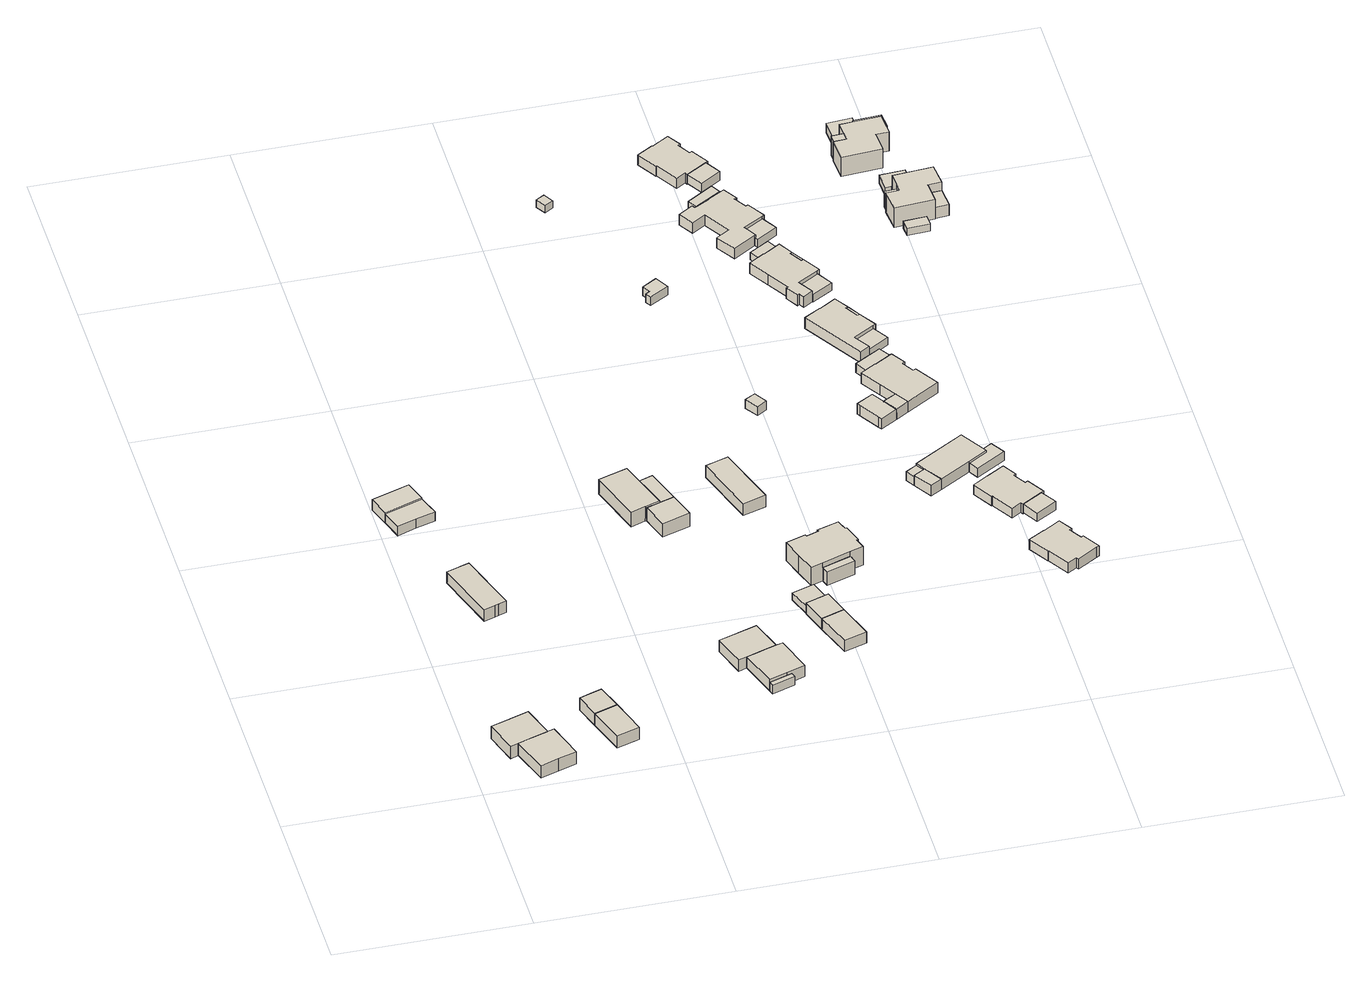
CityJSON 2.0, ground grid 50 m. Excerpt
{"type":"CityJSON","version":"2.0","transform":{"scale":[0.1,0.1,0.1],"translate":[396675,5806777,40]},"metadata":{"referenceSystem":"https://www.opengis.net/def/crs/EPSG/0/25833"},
"CityObjects":{
"building1":{"type":"Building","attributes":{"Gemeindeschluessel":"11000008","function":"31001_1010"},"address":[{"country":"Germany","locality":"Berlin","thoroughfareNumber":"5","thoroughfareName":"Pfauenkehre"}],"children":["building1-1","building1-2"]},
"building1-1":{"type":"BuildingPart","attributes":{"BezugspunktDach":"2200","measuredHeight":4.41,"storeysAboveGround":1},"parents":["building1"],"geometry":[{"type":"MultiSurface","lod":"1","boundaries":[[[0,1,2,3,4,5,6,7]],[[8,9,10,11,12,13,14,15]],[[15,7,16,17,8]],[[10,9,5,4]],[[11,10,4,3]],[[12,11,3,2]],[[13,12,2,1]],[[14,13,1,0]],[[15,14,0,7]],[[8,17,16,6]],[[9,18,8,6,5]]]}]},
"building1-2":{"type":"BuildingPart","attributes":{"BezugspunktDach":"2200","measuredHeight":4.39,"storeysAboveGround":1},"parents":["building1"],"geometry":[{"type":"MultiSurface","lod":"1","boundaries":[[[19,7,16,5,4,20,21,22]],[[23,24,10,9,17,15,25,26]],[[23,26,22,21]],[[24,23,21,20]],[[10,24,20,4]],[[9,10,4,5]],[[6,5,16]],[[17,9,8]],[[16,17,16,7]],[[25,15,7,19]],[[26,25,19,22]],[[17,8,6,16]],[[8,9,5,6]],[[27,15,17,16,7]]]}]},
"building2":{"type":"Building","attributes":{"Gemeindeschluessel":"11000008","BezugspunktDach":"2200","function":"31001_2463","measuredHeight":3.8,"storeysAboveGround":1},"address":[{"country":"Germany","locality":"Berlin","thoroughfareNumber":"6 (1)","thoroughfareName":"Pfauenkehre"}],"geometry":[{"type":"Solid","lod":"1","boundaries":[[[[28,29,30,31,32,33,34,35]],[[36,37,38,39,40,41,42,43]],[[36,43,35,34]],[[37,36,34,33]],[[38,37,33,32]],[[39,38,32,31]],[[40,39,31,30]],[[41,40,30,29]],[[42,41,29,28]],[[43,42,28,35]]]]}]},
"building3":{"type":"Building","attributes":{"Gemeindeschluessel":"11000008","BezugspunktDach":"2200","function":"31001_1010","measuredHeight":4.28,"storeysAboveGround":2},"address":[{"country":"Germany","locality":"Berlin","thoroughfareNumber":"6L","thoroughfareName":"Pfauenkehre"}],"geometry":[{"type":"Solid","lod":"1","boundaries":[[[[44,45,46,47]],[[48,49,50,51]],[[48,51,47,46]],[[49,48,46,45]],[[50,49,45,44]],[[51,50,44,47]]]]}]},
"building4":{"type":"Building","attributes":{"Gemeindeschluessel":"11000008","BezugspunktDach":"2200","function":"31001_1010","measuredHeight":4.83,"storeysAboveGround":2},"address":[{"country":"Germany","locality":"Berlin","thoroughfareNumber":"6M","thoroughfareName":"Pfauenkehre"}],"geometry":[{"type":"Solid","lod":"1","boundaries":[[[[52,53,54,55,56,57]],[[58,59,60,61,62,63]],[[58,63,57,56]],[[59,58,56,55]],[[60,59,55,54]],[[61,60,54,53]],[[62,61,53,52]],[[63,62,52,57]]]]}]},
"building5":{"type":"Building","attributes":{"Gemeindeschluessel":"11000008","BezugspunktDach":"2200","function":"31001_2020","measuredHeight":3.96,"storeysAboveGround":1},"address":[{"country":"Germany","locality":"Berlin","thoroughfareNumber":"5 (1)","thoroughfareName":"Pfauenkehre"}],"geometry":[{"type":"Solid","lod":"1","boundaries":[[[[64,65,66,67,68]],[[69,70,71,72,73]],[[69,73,68,67]],[[70,69,67,66]],[[71,70,66,65]],[[72,71,65,64]],[[73,72,64,68]]]]}]},
"building6":{"type":"Building","attributes":{"Gemeindeschluessel":"11000008","BezugspunktDach":"2200","function":"31001_2463","measuredHeight":3.95,"storeysAboveGround":1},"address":[{"country":"Germany","locality":"Berlin","thoroughfareNumber":"5 (2)","thoroughfareName":"Pfauenkehre"}],"geometry":[{"type":"Solid","lod":"1","boundaries":[[[[74,75,65,76,64]],[[77,71,78,79,72]],[[77,72,64,76]],[[71,77,76,65]],[[78,71,65,75]],[[79,78,75,74]],[[72,79,74,64]]]]}]},
"building7":{"type":"Building","attributes":{"Gemeindeschluessel":"11000008","BezugspunktDach":"2200","function":"51009_1610","measuredHeight":2.65,"storeysAboveGround":0},"address":[{"country":"Germany","locality":"Berlin"}],"geometry":[{"type":"Solid","lod":"1","boundaries":[[[[80,81,82,83]],[[84,85,86,87]],[[84,87,83,82]],[[85,84,82,81]],[[86,85,81,80]],[[87,86,80,83]]]]}]},
"building8":{"type":"Building","attributes":{"Gemeindeschluessel":"11000008","function":"31001_1010"},"address":[{"country":"Germany","locality":"Berlin","thoroughfareNumber":"1A (2)","thoroughfareName":"Pfauenkehre"}],"children":["building8-1","building8-2"]},
"building8-1":{"type":"BuildingPart","attributes":{"BezugspunktDach":"2200","measuredHeight":4.2,"storeysAboveGround":1},"parents":["building8"],"geometry":[{"type":"MultiSurface","lod":"1","boundaries":[[[88,89,90,91,92,93,94]],[[95,96,97,98,99,87,100]],[[101,102,101,94,100,94,93]],[[95,100,103]],[[93,95,93,92]],[[97,96,92,91]],[[98,97,91,90]],[[99,98,90,89]],[[87,99,89,88]],[[100,87,88,94]],[[95,103,101,93]],[[103,100,94,101,102]],[[96,95,93,92]]]}]},
"building8-2":{"type":"BuildingPart","attributes":{"BezugspunktDach":"2200","measuredHeight":4.16,"storeysAboveGround":1},"parents":["building8"],"geometry":[{"type":"MultiSurface","lod":"1","boundaries":[[[104,94,101,92,105,106,107]],[[108,109,96,103,100,110,111]],[[108,111,107,106]],[[109,108,106,105]],[[96,109,105,92]],[[110,100,94,104]],[[111,110,104,107]],[[103,95,93,101]],[[96,92,93,95]],[[100,103,101,94]]]}]},
"building9":{"type":"Building","attributes":{"Gemeindeschluessel":"11000008","function":"31001_1010"},"address":[{"country":"Germany","locality":"Berlin","thoroughfareNumber":"4","thoroughfareName":"Pfauenkehre"}],"children":["building9-1","building9-2","building9-3"]},
"building9-1":{"type":"BuildingPart","attributes":{"BezugspunktDach":"2200","measuredHeight":4.97,"storeysAboveGround":1},"parents":["building9"],"geometry":[{"type":"MultiSurface","lod":"1","boundaries":[[[112,113,114,115,116]],[[117,118,119,120,121]],[[117,121,116,115]],[[122,123,124,117,115,114]],[[119,125,126,127,114,113]],[[120,119,113,112]],[[121,120,112,116]],[[118,124,123,122]],[[128,118,127,126,125]]]}]},
"building9-2":{"type":"BuildingPart","attributes":{"BezugspunktDach":"2200","measuredHeight":4.61,"storeysAboveGround":1},"parents":["building9"],"geometry":[{"type":"Solid","lod":"1","boundaries":[[[[122,129,130,123]],[[131,132,118,124]],[[131,124,123,130]],[[132,131,130,129]],[[132,129,122,118]],[[124,118,122,123]]]]}]},
"building9-3":{"type":"BuildingPart","attributes":{"BezugspunktDach":"2200","measuredHeight":4.55,"storeysAboveGround":1},"parents":["building9"],"geometry":[{"type":"MultiSurface","lod":"1","boundaries":[[[133,134,135,126]],[[132,136,137,125]],[[132,129,122,138,127,135]],[[136,132,135,134]],[[137,136,134,133]],[[125,137,133,126]],[[125,126,127,118]],[[138,122,129,132,118]]]}]},
"building10":{"type":"Building","attributes":{"Gemeindeschluessel":"11000008","BezugspunktDach":"2200","function":"31001_2463","measuredHeight":2.24,"storeysAboveGround":1},"address":[{"country":"Germany","locality":"Berlin","thoroughfareNumber":"1A (1)","thoroughfareName":"Pfauenkehre"}],"geometry":[{"type":"Solid","lod":"1","boundaries":[[[[139,140,141,142]],[[143,144,145,146]],[[143,146,142,141]],[[144,143,141,140]],[[145,144,140,139]],[[146,145,139,142]]]]}]},
"building11":{"type":"Building","attributes":{"Gemeindeschluessel":"11000008","BezugspunktDach":"2200","function":"31001_2463","measuredHeight":3.74,"storeysAboveGround":1},"address":[{"country":"Germany","locality":"Berlin","thoroughfareNumber":"1A (3)","thoroughfareName":"Pfauenkehre"}],"geometry":[{"type":"Solid","lod":"1","boundaries":[[[[147,148,149,150,151,152]],[[153,154,155,156,157,158]],[[153,158,152,151]],[[154,153,151,150]],[[155,154,150,149]],[[156,155,149,148]],[[157,156,148,147]],[[158,157,147,152]]]]}]},
"building12":{"type":"Building","attributes":{"Gemeindeschluessel":"11000008","BezugspunktDach":"2200","function":"31001_2463","measuredHeight":3.74,"storeysAboveGround":1},"address":[{"country":"Germany","locality":"Berlin","thoroughfareNumber":"1A (4)","thoroughfareName":"Pfauenkehre"}],"geometry":[{"type":"Solid","lod":"1","boundaries":[[[[159,160,149,147]],[[155,161,162,157]],[[155,157,147,149]],[[161,155,149,160]],[[162,161,160,159]],[[157,162,159,147]]]]}]},
"building13":{"type":"Building","attributes":{"Gemeindeschluessel":"11000008","BezugspunktDach":"2200","function":"31001_2463","measuredHeight":3.88,"storeysAboveGround":1},"address":[{"country":"Germany","locality":"Berlin","thoroughfareNumber":"4 (1)","thoroughfareName":"Pfauenkehre"}],"geometry":[{"type":"Solid","lod":"1","boundaries":[[[[163,164,165,166,167]],[[168,169,170,171,172]],[[168,172,167,166]],[[169,168,166,165]],[[170,169,165,164]],[[171,170,164,163]],[[172,171,163,167]]]]}]},
"building14":{"type":"Building","attributes":{"Gemeindeschluessel":"11000008","function":"31001_1010"},"address":[{"country":"Germany","locality":"Berlin","thoroughfareNumber":"1A","thoroughfareName":"Pfauenkehre"}],"children":["building14-1","building14-2"]},
"building14-1":{"type":"BuildingPart","attributes":{"BezugspunktDach":"2200","measuredHeight":7.2,"storeysAboveGround":1},"parents":["building14"],"geometry":[{"type":"MultiSurface","lod":"1","boundaries":[[[173,174,175,176,177,178,179,180,181,182,183,184,185,186,187,188]],[[189,190,191,192,193,194,195,196,197,198,199,200,201,202,203,204]],[[189,204,188,187]],[[190,189,187,186]],[[191,190,186,185]],[[192,191,185,184]],[[193,192,184,183]],[[194,193,183,182]],[[195,194,182,181]],[[196,195,181,180]],[[197,196,180,179]],[[198,197,179,178]],[[199,198,178,177]],[[200,199,177,176]],[[205,206,176,175]],[[202,201,175,174]],[[203,202,174,173]],[[204,203,173,188]],[[207,201,200,206,205]]]}]},
"building14-2":{"type":"BuildingPart","attributes":{"BezugspunktDach":"2200","measuredHeight":4.26,"storeysAboveGround":1},"parents":["building14"],"geometry":[{"type":"Solid","lod":"1","boundaries":[[[[208,209,206,205]],[[200,210,211,201]],[[210,200,206,209]],[[211,210,209,208]],[[201,211,208,205]],[[200,201,205,206]]]]}]},
"building15":{"type":"Building","attributes":{"Gemeindeschluessel":"11000008","BezugspunktDach":"2200","function":"31001_2723","measuredHeight":2.27,"storeysAboveGround":1},"address":[{"country":"Germany","locality":"Berlin","thoroughfareNumber":"96 (3)","thoroughfareName":"Rhodeländerweg"}],"geometry":[{"type":"Solid","lod":"1","boundaries":[[[[212,213,214,215]],[[216,217,218,219]],[[216,219,215,214]],[[217,216,214,213]],[[218,217,213,212]],[[219,218,212,215]]]]}]},
"building16":{"type":"Building","attributes":{"Gemeindeschluessel":"11000008","BezugspunktDach":"2200","function":"31001_2723","measuredHeight":2.7,"storeysAboveGround":1},"address":[{"country":"Germany","locality":"Berlin","thoroughfareNumber":"104 (2)","thoroughfareName":"Rhodeländerweg"}],"geometry":[{"type":"Solid","lod":"1","boundaries":[[[[220,221,222,223]],[[224,225,226,227]],[[224,227,223,222]],[[225,224,222,221]],[[226,225,221,220]],[[227,226,220,223]]]]}]},
"building17":{"type":"Building","attributes":{"Gemeindeschluessel":"11000008","BezugspunktDach":"2200","function":"31001_1313","measuredHeight":2.74,"storeysAboveGround":1},"address":[{"country":"Germany","locality":"Berlin","thoroughfareNumber":"100 (3)","thoroughfareName":"Rhodeländerweg"}],"geometry":[{"type":"Solid","lod":"1","boundaries":[[[[228,229,230,231,232,233]],[[234,235,236,237,238,239]],[[234,239,233,232]],[[235,234,232,231]],[[236,235,231,230]],[[237,236,230,229]],[[238,237,229,228]],[[239,238,228,233]]]]}]},
"building18":{"type":"Building","attributes":{"Gemeindeschluessel":"11000008","BezugspunktDach":"2200","function":"51009_1610","measuredHeight":2.72,"storeysAboveGround":0},"address":[{"country":"Germany","locality":"Berlin"}],"geometry":[{"type":"Solid","lod":"1","boundaries":[[[[240,241,242,243]],[[244,245,246,247]],[[244,247,243,242]],[[245,244,242,241]],[[246,245,241,240]],[[247,246,240,243]]]]}]},
"building19":{"type":"Building","attributes":{"Gemeindeschluessel":"11000008","function":"31001_1010"},"address":[{"country":"Germany","locality":"Berlin","thoroughfareNumber":"1","thoroughfareName":"Pfauenkehre"}],"children":["building19-1","building19-2"]},
"building19-1":{"type":"BuildingPart","attributes":{"BezugspunktDach":"2200","measuredHeight":3.21,"storeysAboveGround":1},"parents":["building19"],"geometry":[{"type":"Solid","lod":"1","boundaries":[[[[248,249,250,251,252,253,254]],[[255,256,257,258,259,245,244]],[[255,244,254,253]],[[256,255,253,252]],[[257,256,252,251]],[[258,257,251,250]],[[259,258,250,249]],[[244,245,248,254]],[[245,259,249,248]]]]}]},
"building19-2":{"type":"BuildingPart","attributes":{"BezugspunktDach":"2200","measuredHeight":3.21,"storeysAboveGround":1},"parents":["building19"],"geometry":[{"type":"Solid","lod":"1","boundaries":[[[[260,249,248,261]],[[245,259,262,246]],[[245,246,261,248]],[[262,259,249,260]],[[246,262,260,261]],[[259,245,248,249]]]]}]},
"building20":{"type":"Building","attributes":{"Gemeindeschluessel":"11000008","BezugspunktDach":"2200","function":"31001_1010","measuredHeight":3.21,"storeysAboveGround":1},"address":[{"country":"Germany","locality":"Berlin","thoroughfareNumber":"100","thoroughfareName":"Rhodeländerweg"}],"geometry":[{"type":"Solid","lod":"1","boundaries":[[[[263,264,265,266,267,268,269,270,271,272,273,274,275,276,277,278,279,280,281,282]],[[283,284,285,286,287,288,289,290,291,292,293,294,295,296,297,298,299,300,301,302]],[[283,302,282,281]],[[284,283,281,280]],[[285,284,280,279]],[[286,285,279,278]],[[287,286,278,277]],[[288,287,277,276]],[[289,288,276,275]],[[290,289,275,274]],[[291,290,274,273]],[[292,291,273,272]],[[293,292,272,271]],[[294,293,271,270]],[[295,294,270,269]],[[296,295,269,268]],[[297,296,268,267]],[[298,297,267,266]],[[299,298,266,265]],[[300,299,265,264]],[[301,300,264,263]],[[302,301,263,282]]]]}]},
"building21":{"type":"Building","attributes":{"Gemeindeschluessel":"11000008","BezugspunktDach":"2200","function":"31001_2463","measuredHeight":2.26,"storeysAboveGround":1},"address":[{"country":"Germany","locality":"Berlin","thoroughfareNumber":"100 (2)","thoroughfareName":"Rhodeländerweg"}],"geometry":[{"type":"Solid","lod":"1","boundaries":[[[[303,304,305,306]],[[307,308,309,310]],[[307,310,306,305]],[[308,307,305,304]],[[309,308,304,303]],[[310,309,303,306]]]]}]},
"building22":{"type":"Building","attributes":{"Gemeindeschluessel":"11000008","BezugspunktDach":"2200","function":"31001_1010","measuredHeight":3.1,"storeysAboveGround":1},"address":[{"country":"Germany","locality":"Berlin","thoroughfareNumber":"98","thoroughfareName":"Rhodeländerweg"}],"geometry":[{"type":"Solid","lod":"1","boundaries":[[[[311,312,313,314,315,316,317,318,319,320,321,322,323,324,325]],[[326,327,328,329,330,331,332,333,334,335,336,337,338,339,340]],[[326,340,325,324]],[[327,326,324,323]],[[328,327,323,322]],[[329,328,322,321]],[[330,329,321,320]],[[331,330,320,319]],[[332,331,319,318]],[[333,332,318,317]],[[334,333,317,316]],[[335,334,316,315]],[[336,335,315,314]],[[337,336,314,313]],[[338,337,313,312]],[[339,338,312,311]],[[340,339,311,325]]]]}]},
"building23":{"type":"Building","attributes":{"Gemeindeschluessel":"11000008","function":"31001_1010"},"address":[{"country":"Germany","locality":"Berlin","thoroughfareNumber":"106","thoroughfareName":"Rhodeländerweg"}],"children":["building23-1","building23-2","building23-3"]},
"building23-1":{"type":"BuildingPart","attributes":{"BezugspunktDach":"2200","measuredHeight":3.37,"storeysAboveGround":1},"parents":["building23"],"geometry":[{"type":"Solid","lod":"1","boundaries":[[[[341,342,343,344,345,346,347,348,349,350,351,352,353,354]],[[355,356,357,358,359,360,361,362,363,364,365,366,367,368]],[[355,368,354,353]],[[356,355,353,352]],[[357,356,352,351]],[[358,357,351,350]],[[359,358,350,349]],[[360,359,349,348]],[[361,360,348,347]],[[362,361,347,346]],[[363,362,346,345]],[[364,363,345,344]],[[365,364,344,343]],[[367,366,342,341]],[[368,367,341,354]],[[365,343,342,366]]]]}]},
"building23-2":{"type":"BuildingPart","attributes":{"BezugspunktDach":"2200","measuredHeight":3.37,"storeysAboveGround":1},"parents":["building23"],"geometry":[{"type":"MultiSurface","lod":"1","boundaries":[[[369,343,342,370]],[[366,365,371,372]],[[366,372,370,342]],[[371,365,343,369]],[[372,373,374,375,371,369,370],[373,372,376,374]],[[366,342,343,365]],[[376,372,373,374]],[[371,375,374,373]]]}]},
"building23-3":{"type":"BuildingPart","attributes":{"BezugspunktDach":"2200","measuredHeight":3.42,"storeysAboveGround":1},"parents":["building23"],"geometry":[{"type":"Solid","lod":"1","boundaries":[[[[377,378,379,375,374,376,380,381,382]],[[383,384,372,373,371,385,386,387,388]],[[383,388,382,381]],[[384,383,381,380]],[[372,384,380,376]],[[385,371,375,379]],[[386,385,379,378]],[[387,386,378,377]],[[388,387,377,382]],[[373,372,376,374]],[[371,373,374,375]]]]}]},
"building24":{"type":"Building","attributes":{"Gemeindeschluessel":"11000008","BezugspunktDach":"2200","function":"31001_1010","measuredHeight":3.29,"storeysAboveGround":1},"address":[{"country":"Germany","locality":"Berlin","thoroughfareNumber":"102","thoroughfareName":"Rhodeländerweg"}],"geometry":[{"type":"Solid","lod":"1","boundaries":[[[[389,390,391,392,393,394,395,396,397,398,399,400,401,402,403,404,405,406]],[[407,408,409,410,411,412,413,414,415,416,417,418,419,420,421,422,423,424]],[[407,424,406,405]],[[408,407,405,404]],[[409,408,404,403]],[[410,409,403,402]],[[411,410,402,401]],[[412,411,401,400]],[[413,412,400,399]],[[414,413,399,398]],[[415,414,398,397]],[[416,415,397,396]],[[417,416,396,395]],[[418,417,395,394]],[[419,418,394,393]],[[420,419,393,392]],[[421,420,392,391]],[[422,421,391,390]],[[423,422,390,389]],[[424,423,389,406]]]]}]},
"building25":{"type":"Building","attributes":{"Gemeindeschluessel":"11000008","BezugspunktDach":"2200","function":"31001_2463","measuredHeight":2.27,"storeysAboveGround":1},"address":[{"country":"Germany","locality":"Berlin","thoroughfareNumber":"102 (2)","thoroughfareName":"Rhodeländerweg"}],"geometry":[{"type":"Solid","lod":"1","boundaries":[[[[425,426,427,428]],[[429,430,431,432]],[[429,432,428,427]],[[430,429,427,426]],[[431,430,426,425]],[[432,431,425,428]]]]}]},
"building26":{"type":"Building","attributes":{"Gemeindeschluessel":"11000008","BezugspunktDach":"2200","function":"31001_1010","measuredHeight":3.3,"storeysAboveGround":1},"address":[{"country":"Germany","locality":"Berlin","thoroughfareNumber":"104","thoroughfareName":"Rhodeländerweg"}],"geometry":[{"type":"Solid","lod":"1","boundaries":[[[[433,434,435,436,437,438,439,440,441,442,443,444,445]],[[446,447,448,449,450,451,452,453,454,455,456,457,458]],[[446,458,445,444]],[[447,446,444,443]],[[448,447,443,442]],[[449,448,442,441]],[[450,449,441,440]],[[451,450,440,439]],[[452,451,439,438]],[[453,452,438,437]],[[454,453,437,436]],[[455,454,436,435]],[[456,455,435,434]],[[457,456,434,433]],[[458,457,433,445]]]]}]},
"building27":{"type":"Building","attributes":{"Gemeindeschluessel":"11000008","BezugspunktDach":"2200","function":"31001_2463","measuredHeight":2.74,"storeysAboveGround":1},"address":[{"country":"Germany","locality":"Berlin","thoroughfareNumber":"106 (1)","thoroughfareName":"Rhodeländerweg"}],"geometry":[{"type":"Solid","lod":"1","boundaries":[[[[459,460,461,462,463,464]],[[465,466,467,468,469,470]],[[465,470,464,463]],[[466,465,463,462]],[[467,466,462,461]],[[468,467,461,460]],[[469,468,460,459]],[[470,469,459,464]]]]}]},
"building28":{"type":"Building","attributes":{"Gemeindeschluessel":"11000008","BezugspunktDach":"2200","function":"31001_2463","measuredHeight":2.73,"storeysAboveGround":1},"address":[{"country":"Germany","locality":"Berlin","thoroughfareNumber":"98 (1)","thoroughfareName":"Rhodeländerweg"}],"geometry":[{"type":"Solid","lod":"1","boundaries":[[[[471,472,316,315]],[[473,474,475,476]],[[473,476,315,316]],[[474,473,316,472]],[[475,474,472,471]],[[476,475,471,315]]]]}]},
"building29":{"type":"Building","attributes":{"Gemeindeschluessel":"11000008","BezugspunktDach":"2200","function":"31001_1010","measuredHeight":2.96,"storeysAboveGround":1},"address":[{"country":"Germany","locality":"Berlin","thoroughfareNumber":"110","thoroughfareName":"Rhodeländerweg"}],"geometry":[{"type":"Solid","lod":"1","boundaries":[[[[477,478,479,480,481,482,483,484,485,486,487,488,489,490,491]],[[492,493,494,495,496,497,498,499,500,501,502,503,504,505,506]],[[492,506,491,490]],[[493,492,490,489]],[[494,493,489,488]],[[495,494,488,487]],[[496,495,487,486]],[[497,496,486,485]],[[498,497,485,484]],[[499,498,484,483]],[[500,499,483,482]],[[501,500,482,481]],[[502,501,481,480]],[[503,502,480,479]],[[504,503,479,478]],[[505,504,478,477]],[[506,505,477,491]]]]}]},
"building30":{"type":"Building","attributes":{"Gemeindeschluessel":"11000008","BezugspunktDach":"2200","function":"31001_2463","measuredHeight":2.48,"storeysAboveGround":1},"address":[{"country":"Germany","locality":"Berlin","thoroughfareNumber":"100 (1)","thoroughfareName":"Rhodeländerweg"}],"geometry":[{"type":"Solid","lod":"1","boundaries":[[[[507,508,509,510,511,512]],[[293,513,514,296,295,294]],[[293,294,512,511]],[[513,293,511,510]],[[514,513,510,509]],[[296,514,509,508]],[[295,296,508,507]],[[294,295,507,512]]]]}]},
"building31":{"type":"Building","attributes":{"Gemeindeschluessel":"11000008","BezugspunktDach":"2200","function":"31001_1010","measuredHeight":3.12,"storeysAboveGround":1},"address":[{"country":"Germany","locality":"Berlin","thoroughfareNumber":"112","thoroughfareName":"Rhodeländerweg"}],"geometry":[{"type":"Solid","lod":"1","boundaries":[[[[515,516,517,518,519,520,521,522,523,524,525,526,527,528,529]],[[530,531,532,533,534,535,536,537,538,539,540,541,542,543,544]],[[530,544,529,528]],[[531,530,528,527]],[[532,531,527,526]],[[533,532,526,525]],[[534,533,525,524]],[[535,534,524,523]],[[536,535,523,522]],[[537,536,522,521]],[[538,537,521,520]],[[539,538,520,519]],[[540,539,519,518]],[[541,540,518,517]],[[542,541,517,516]],[[543,542,516,515]],[[544,543,515,529]]]]}]},
"building32":{"type":"Building","attributes":{"Gemeindeschluessel":"11000008","BezugspunktDach":"2200","function":"31001_2463","measuredHeight":2.36,"storeysAboveGround":1},"address":[{"country":"Germany","locality":"Berlin","thoroughfareNumber":"102 (1)","thoroughfareName":"Rhodeländerweg"}],"geometry":[{"type":"Solid","lod":"1","boundaries":[[[[545,546,547,548,549]],[[550,551,552,553,554]],[[550,554,549,548]],[[551,550,548,547]],[[552,551,547,546]],[[553,552,546,545]],[[554,553,545,549]]]]}]},
"building33":{"type":"Building","attributes":{"Gemeindeschluessel":"11000008","BezugspunktDach":"2200","function":"31001_2463","measuredHeight":2.24,"storeysAboveGround":1},"address":[{"country":"Germany","locality":"Berlin","thoroughfareNumber":"104 (1)","thoroughfareName":"Rhodeländerweg"}],"geometry":[{"type":"Solid","lod":"1","boundaries":[[[[555,556,557,558]],[[559,560,561,562]],[[559,562,558,557]],[[560,559,557,556]],[[561,560,556,555]],[[562,561,555,558]]]]}]},
"building34":{"type":"Building","attributes":{"Gemeindeschluessel":"11000008","BezugspunktDach":"2200","function":"51009_1610","measuredHeight":3.22,"storeysAboveGround":0},"address":[{"country":"Germany","locality":"Berlin"}],"geometry":[{"type":"Solid","lod":"1","boundaries":[[[[400,399,402,401]],[[563,564,565,566]],[[563,566,401,402]],[[564,563,402,399]],[[565,564,399,400]],[[566,565,400,401]]]]}]},
"building35":{"type":"Building","attributes":{"Gemeindeschluessel":"11000008","BezugspunktDach":"2200","function":"31001_2463","measuredHeight":2.7,"storeysAboveGround":1},"address":[{"country":"Germany","locality":"Berlin","thoroughfareNumber":"1 (1)","thoroughfareName":"Pfauenkehre"}],"geometry":[{"type":"Solid","lod":"1","boundaries":[[[[567,568,569,570,571,572]],[[257,256,573,574,575,258]],[[257,258,572,571]],[[256,257,571,570]],[[573,256,570,569]],[[574,573,569,568]],[[575,574,568,567]],[[258,575,567,572]]]]}]},
"building36":{"type":"Building","attributes":{"Gemeindeschluessel":"11000008","BezugspunktDach":"2200","function":"51009_1610","measuredHeight":3.18,"storeysAboveGround":0},"address":[{"country":"Germany","locality":"Berlin"}],"geometry":[{"type":"Solid","lod":"1","boundaries":[[[[439,438,441,440]],[[576,577,578,579]],[[576,579,440,441]],[[577,576,441,438]],[[578,577,438,439]],[[579,578,439,440]]]]}]},
"building37":{"type":"Building","attributes":{"Gemeindeschluessel":"11000008","BezugspunktDach":"2200","function":"31001_2463","measuredHeight":2.64,"storeysAboveGround":1},"address":[{"country":"Germany","locality":"Berlin","thoroughfareNumber":"110 (1)","thoroughfareName":"Rhodeländerweg"}],"geometry":[{"type":"Solid","lod":"1","boundaries":[[[[580,581,482,481]],[[582,583,584,585]],[[582,585,481,482]],[[583,582,482,581]],[[584,583,581,580]],[[585,584,580,481]]]]}]},
"building38":{"type":"Building","attributes":{"Gemeindeschluessel":"11000008","BezugspunktDach":"2200","function":"31001_2463","measuredHeight":2.19,"storeysAboveGround":1},"address":[{"country":"Germany","locality":"Berlin","thoroughfareNumber":"101 (2)","thoroughfareName":"Rhodeländerweg"}],"geometry":[{"type":"Solid","lod":"1","boundaries":[[[[586,587,588,589]],[[590,591,592,593]],[[590,593,589,588]],[[591,590,588,587]],[[592,591,587,586]],[[593,592,586,589]]]]}]},
"building39":{"type":"Building","attributes":{"Gemeindeschluessel":"11000008","BezugspunktDach":"2200","function":"31001_2463","measuredHeight":2.81,"storeysAboveGround":1},"address":[{"country":"Germany","locality":"Berlin","thoroughfareNumber":"99 (1)","thoroughfareName":"Rhodeländerweg"}],"geometry":[{"type":"Solid","lod":"1","boundaries":[[[[594,595,596,597,598,599,600]],[[601,602,603,604,605,606,607]],[[601,607,600,599]],[[602,601,599,598]],[[603,602,598,597]],[[604,603,597,596]],[[605,604,596,595]],[[606,605,595,594]],[[607,606,594,600]]]]}]},
"building40":{"type":"Building","attributes":{"Gemeindeschluessel":"11000008","BezugspunktDach":"2200","function":"31001_2463","measuredHeight":2.35,"storeysAboveGround":1},"address":[{"country":"Germany","locality":"Berlin","thoroughfareNumber":"101 (1)","thoroughfareName":"Rhodeländerweg"}],"geometry":[{"type":"Solid","lod":"1","boundaries":[[[[608,609,610,611,612,613]],[[614,615,616,617,618,619]],[[614,619,613,612]],[[615,614,612,611]],[[616,615,611,610]],[[617,616,610,609]],[[618,617,609,608]],[[619,618,608,613]]]]}]},
"building41":{"type":"Building","attributes":{"Gemeindeschluessel":"11000008","function":"31001_1010"},"address":[{"country":"Germany","locality":"Berlin","thoroughfareNumber":"101","thoroughfareName":"Rhodeländerweg"}],"children":["building41-1","building41-2","building41-3"]},
"building41-1":{"type":"BuildingPart","attributes":{"BezugspunktDach":"2200","measuredHeight":6,"storeysAboveGround":2},"parents":["building41"],"geometry":[{"type":"MultiSurface","lod":"1","boundaries":[[[620,621,622,623,624,625,626,627,628,629,630]],[[631,632,633,616,615,634,635,636,637,638,639]],[[631,639,630,629]],[[640,641,629,628]],[[632,631,642,643]],[[644,640,628,627]],[[633,632,643,645]],[[616,633,627,626]],[[615,616,626,625]],[[634,615,625,624]],[[635,634,624,623]],[[646,647,623,622]],[[636,635,648,649,650]],[[637,636,622,621],[650,651,652,646]],[[638,637,621,620]],[[639,638,620,630]],[[643,642,641,640]],[[645,643,640,644]],[[650,649,648,647,646]],[[652,651,650,646]]]}]},
"building41-2":{"type":"BuildingPart","attributes":{"BezugspunktDach":"2200","measuredHeight":3.42,"storeysAboveGround":2},"parents":["building41"],"geometry":[{"type":"Solid","lod":"1","boundaries":[[[[652,653,647,646]],[[649,654,651,650]],[[654,649,647,653]],[[651,654,653,652]],[[650,646,647,649]],[[650,651,652,646]]]]}]},
"building41-3":{"type":"BuildingPart","attributes":{"BezugspunktDach":"2200","measuredHeight":4.63,"storeysAboveGround":2},"parents":["building41"],"geometry":[{"type":"Solid","lod":"1","boundaries":[[[[641,640,644,655]],[[645,643,642,656]],[[645,656,655,644]],[[656,642,641,655]],[[643,645,644,640]],[[642,643,640,641]]]]}]},
"building42":{"type":"Building","attributes":{"Gemeindeschluessel":"11000008","function":"31001_1010"},"address":[{"country":"Germany","locality":"Berlin","thoroughfareNumber":"99","thoroughfareName":"Rhodeländerweg"}],"children":["building42-1","building42-2","building42-3"]},
"building42-1":{"type":"BuildingPart","attributes":{"BezugspunktDach":"2200","measuredHeight":5.87,"storeysAboveGround":2},"parents":["building42"],"geometry":[{"type":"MultiSurface","lod":"1","boundaries":[[[657,658,659,660,661,662,663,664,665,666,667,668]],[[669,670,671,605,604,672,673,674,675,676,677,678]],[[669,678,668,667]],[[670,669,679,669,670,666,667,666]],[[671,670,671,665,666,680,666,665]],[[605,671,665,664]],[[604,605,664,663]],[[672,681,596,604,663,662]],[[682,681,662,661]],[[674,673,661,660]],[[675,674,660,659]],[[676,675,659,658]],[[677,676,658,657]],[[678,677,657,668]],[[604,596,681,672]],[[673,672,681,682]]]}]},
"building42-2":{"type":"BuildingPart","attributes":{"BezugspunktDach":"2200","measuredHeight":5.8,"storeysAboveGround":2},"parents":["building42"],"geometry":[{"type":"MultiSurface","lod":"1","boundaries":[[[667,666,665,683]],[[671,670,669,684]],[[671,684,683,665]],[[684,669,667,683]],[[670,671,665,666]],[[669,670,685,666,667]]]}]},
"building42-3":{"type":"BuildingPart","attributes":{"BezugspunktDach":"2200","measuredHeight":2.79,"storeysAboveGround":2},"parents":["building42"],"geometry":[{"type":"MultiSurface","lod":"1","boundaries":[[[596,681,682,686,687,598,597]],[[602,688,689,673,672,604,603]],[[602,603,597,598]],[[688,602,598,687]],[[689,688,687,686]],[[673,689,686,682]],[[673,682,673,672]],[[603,604,596,597]],[[672,673,682,681]],[[604,672,690,681,596]]]}]}
},
"vertices":[
[144,5,63],[192,21,63],[239,36,63],[208,133,63],[191,128,63],[191,127,63],[160,117,63],[112,101,63],[160,117,25],[191,127,25],[191,128,25],[208,133,25],[239,36,25],[192,21,25],[144,5,25],[112,101,25],[141,111,63],[141,111,25],[176,122,25],
[91,94,63],[164,212,63],[114,195,63],[64,179,63],[114,195,25],[164,212,25],[91,94,25],[64,179,25],[112,101,38],
[159,624,52],[188,634,52],[198,637,52],[218,644,52],[166,805,52],[146,799,52],[137,796,52],[107,786,52],[137,796,17],[146,799,17],[166,805,17],[218,644,17],[198,637,17],[188,634,17],[159,624,17],[107,786,17],
[20,1050,43],[119,1083,43],[101,1139,43],[2,1106,43],[101,1139,11],[119,1083,11],[20,1050,11],[2,1106,11],
[38,995,40],[88,1012,40],[138,1028,40],[119,1083,40],[70,1067,40],[20,1050,40],[70,1067,12],[119,1083,12],[138,1028,12],[88,1012,12],[38,995,12],[20,1050,12],
[317,167,62],[377,187,62],[355,253,62],[325,243,62],[296,233,62],[325,243,25],[355,253,25],[377,187,25],[317,167,25],[296,233,25],
[349,72,62],[408,91,62],[347,177,62],[347,177,25],[408,91,25],[349,72,25],
[757,173,57],[817,193,57],[813,206,57],[753,186,57],[813,206,31],[817,193,31],[757,173,31],[753,186,31],
[753,186,66],[800,202,66],[848,218,66],[817,314,66],[800,309,66],[769,299,66],[721,283,66],[769,299,31],[800,309,31],[817,314,31],[848,218,31],[800,202,31],[721,283,31],[750,292,66],[750,292,39],[750,292,31],
[699,276,66],[772,392,66],[722,376,66],[672,360,66],[722,376,31],[772,392,31],[699,276,31],[672,360,31],
[585,879,68],[623,892,68],[661,904,68],[615,1043,68],[540,1019,68],[615,1043,23],[661,904,23],[623,892,23],[585,879,23],[540,1019,23],[661,904,63],[631,995,63],[631,995,23],[626,892,23],[626,892,64],[661,904,64],[628,893,23],
[699,916,63],[669,1008,63],[669,1008,23],[699,916,23],
[648,823,64],[721,847,64],[699,916,64],[721,847,23],[648,823,23],[661,904,50],
[909,449,54],[965,469,54],[946,525,54],[889,506,54],[946,525,32],[965,469,32],[909,449,32],[889,506,32],
[931,382,65],[961,392,65],[990,402,65],[968,468,65],[939,458,65],[909,448,65],[939,458,31],[968,468,31],[990,402,31],[961,392,31],[931,382,31],[909,448,31],
[963,287,65],[1022,306,65],[1022,306,31],[963,287,31],
[855,855,60],[915,874,60],[862,1036,60],[832,1027,60],[803,1017,60],[832,1027,24],[862,1036,24],[915,874,24],[855,855,24],[803,1017,24],
[928,597,90],[945,546,90],[977,556,90],[1051,581,90],[1085,592,90],[1076,620,90],[1080,622,90],[1073,644,90],[1064,671,90],[1060,670,90],[1050,698,90],[994,680,90],[996,675,90],[964,664,90],[962,669,90],[910,652,90],[962,669,34],[964,664,34],[996,675,34],[994,680,34],[1050,698,34],[1060,670,34],[1064,671,34],[1073,644,34],[1080,622,34],[1076,620,34],[1085,592,34],[1051,581,34],[977,556,34],[945,546,34],[928,597,34],[910,652,34],[977,556,76],[1051,581,76],[977,556,66],
[983,536,76],[1057,561,76],[1057,561,34],[983,536,34],
[679,2105,28],[701,2118,28],[685,2144,28],[663,2131,28],[685,2144,5],[701,2118,5],[679,2105,5],[663,2131,5],
[980,1214,51],[1006,1230,51],[985,1264,51],[958,1248,51],[985,1264,24],[1006,1230,24],[980,1214,24],[958,1248,24],
[838,1710,43],[827,1704,43],[835,1690,43],[885,1719,43],[864,1754,43],[826,1731,43],[864,1754,16],[885,1719,16],[835,1690,16],[827,1704,16],[838,1710,16],[826,1731,16],
[1276,851,63],[1306,869,63],[1291,893,63],[1262,875,63],[1291,893,36],[1306,869,36],[1276,851,36],[1262,875,36],
[1306,869,68],[1336,821,68],[1416,870,68],[1466,901,68],[1459,913,68],[1422,973,68],[1291,893,68],[1422,973,36],[1459,913,36],[1466,901,36],[1416,870,36],[1336,821,36],
[1306,803,68],[1276,851,68],[1306,803,36],
[997,1923,55],[1032,1945,55],[1074,1877,55],[1039,1855,55],[1071,1805,55],[1130,1842,55],[1133,1843,55],[1113,1876,55],[1164,1907,55],[1170,1911,55],[1142,1958,55],[1136,1954,55],[1116,1987,55],[1122,1990,55],[1099,2027,55],[1053,2000,55],[1054,1999,55],[1016,1978,55],[1011,1986,55],[973,1962,55],[1011,1986,23],[1016,1978,23],[1054,1999,23],[1053,2000,23],[1099,2027,23],[1122,1990,23],[1116,1987,23],[1136,1954,23],[1142,1958,23],[1170,1911,23],[1164,1907,23],[1113,1876,23],[1133,1843,23],[1130,1842,23],[1071,1805,23],[1039,1855,23],[1074,1877,23],[1032,1945,23],[997,1923,23],[973,1962,23],
[1024,1996,43],[1092,2038,43],[1078,2062,43],[1010,2019,43],[1078,2062,20],[1092,2038,20],[1024,1996,20],[1010,2019,20],
[967,2163,46],[968,2164,46],[1003,2107,46],[1028,2122,46],[1032,2116,46],[1085,2148,46],[1091,2152,46],[1063,2198,46],[1057,2194,46],[1037,2227,46],[1043,2231,46],[1021,2267,46],[976,2239,46],[975,2240,46],[935,2216,46],[975,2240,15],[976,2239,15],[1021,2267,15],[1043,2231,15],[1037,2227,15],[1057,2194,15],[1063,2198,15],[1091,2152,15],[1085,2148,15],[1032,2116,15],[1028,2122,15],[1003,2107,15],[968,2164,15],[967,2163,15],[935,2216,15],
[1281,1206,67],[1308,1163,67],[1330,1128,67],[1416,1180,67],[1377,1243,67],[1370,1239,67],[1351,1271,67],[1358,1275,67],[1335,1311,67],[1334,1311,67],[1289,1284,67],[1288,1285,67],[1265,1271,67],[1247,1260,67],[1265,1271,34],[1288,1285,34],[1289,1284,34],[1334,1311,34],[1335,1311,34],[1358,1275,34],[1351,1271,34],[1370,1239,34],[1377,1243,34],[1416,1180,34],[1330,1128,34],[1308,1163,34],[1281,1206,34],[1247,1260,34],
[1296,1107,67],[1274,1143,67],[1296,1107,34],[1274,1143,34],[1291,1114,34],[1291,1114,66],[1296,1107,66],[1274,1143,66],
[1215,1142,66],[1248,1088,66],[1253,1080,66],[1258,1169,66],[1253,1176,66],[1210,1150,66],[1253,1176,34],[1258,1169,34],[1253,1080,34],[1248,1088,34],[1215,1142,34],[1210,1150,34],
[1124,1684,60],[1159,1627,60],[1153,1624,60],[1173,1591,60],[1178,1594,60],[1186,1581,60],[1211,1597,60],[1187,1636,60],[1241,1669,60],[1247,1673,60],[1219,1719,60],[1213,1716,60],[1194,1748,60],[1199,1752,60],[1177,1789,60],[1132,1761,60],[1131,1762,60],[1091,1737,60],[1131,1762,27],[1132,1761,27],[1177,1789,27],[1199,1752,27],[1194,1748,27],[1213,1716,27],[1219,1719,27],[1247,1673,27],[1241,1669,27],[1187,1636,27],[1211,1597,27],[1186,1581,27],[1178,1594,27],[1173,1591,27],[1153,1624,27],[1159,1627,27],[1124,1684,27],[1091,1737,27],
[1121,1766,46],[1172,1798,46],[1157,1823,46],[1106,1792,46],[1157,1823,24],[1172,1798,24],[1121,1766,24],[1106,1792,24],
[1266,1340,64],[1291,1356,64],[1265,1398,64],[1319,1431,64],[1326,1434,64],[1298,1480,64],[1292,1477,64],[1272,1510,64],[1278,1513,64],[1255,1551,64],[1212,1524,64],[1211,1525,64],[1168,1499,64],[1211,1525,31],[1212,1524,31],[1255,1551,31],[1278,1513,31],[1272,1510,31],[1292,1477,31],[1298,1480,31],[1326,1434,31],[1319,1431,31],[1265,1398,31],[1291,1356,31],[1266,1340,31],[1168,1499,31],
[1265,1271,61],[1288,1285,61],[1289,1284,61],[1334,1311,61],[1313,1345,61],[1245,1304,61],[1313,1345,33],[1334,1311,33],[1289,1284,33],[1288,1285,33],[1265,1271,33],[1245,1304,33],
[1057,2074,46],[1110,2107,46],[1085,2148,18],[1110,2107,18],[1057,2074,18],[1032,2116,18],
[1437,729,68],[1438,730,68],[1473,673,68],[1498,688,68],[1502,682,68],[1555,714,68],[1562,718,68],[1534,764,68],[1527,760,68],[1507,793,68],[1513,797,68],[1491,834,68],[1445,806,68],[1445,807,68],[1405,782,68],[1445,807,38],[1445,806,38],[1491,834,38],[1513,797,38],[1507,793,38],[1527,760,38],[1534,764,38],[1562,718,38],[1555,714,38],[1502,682,38],[1498,688,38],[1473,673,38],[1438,730,38],[1437,729,38],[1405,782,38],
[1133,1843,48],[1130,1842,48],[1135,1833,48],[1189,1866,48],[1164,1907,48],[1113,1876,48],[1189,1866,23],[1135,1833,23],
[1516,489,73],[1517,489,73],[1551,433,73],[1575,448,73],[1579,442,73],[1632,475,73],[1639,479,73],[1611,525,73],[1605,521,73],[1585,554,73],[1591,558,73],[1569,594,73],[1524,566,73],[1524,567,73],[1483,543,73],[1524,567,42],[1524,566,42],[1569,594,42],[1591,558,42],[1585,554,42],[1605,521,42],[1611,525,42],[1639,479,42],[1632,475,42],[1579,442,42],[1575,448,42],[1551,433,42],[1517,489,42],[1516,489,42],[1483,543,42],
[1211,1597,51],[1212,1595,51],[1266,1627,51],[1241,1669,51],[1187,1636,51],[1241,1669,28],[1266,1627,28],[1212,1595,28],[1211,1597,28],[1187,1636,28],
[1291,1356,55],[1345,1389,55],[1319,1431,55],[1265,1398,55],[1319,1431,32],[1345,1389,32],[1291,1356,32],[1265,1398,32],
[1199,1752,28],[1219,1719,28],[1213,1716,28],[1194,1748,28],
[1431,845,63],[1508,892,63],[1485,929,63],[1459,913,63],[1466,901,63],[1416,870,63],[1485,929,36],[1508,892,36],[1431,845,36],
[1278,1513,32],[1298,1480,32],[1292,1477,32],[1272,1510,32],
[1527,640,68],[1581,673,68],[1555,714,42],[1581,673,42],[1527,640,42],[1502,682,42],
[1491,1782,52],[1549,1786,52],[1547,1815,52],[1489,1811,52],[1547,1815,30],[1549,1786,30],[1491,1782,30],[1489,1811,30],
[1402,2164,53],[1419,2165,53],[1465,2169,53],[1462,2209,53],[1465,2209,53],[1465,2220,53],[1399,2215,53],[1465,2220,25],[1465,2209,25],[1462,2209,25],[1465,2169,25],[1419,2165,25],[1402,2164,25],[1399,2215,25],
[1477,1941,54],[1492,1943,54],[1493,1940,54],[1542,1944,54],[1539,1996,54],[1474,1992,54],[1539,1996,30],[1542,1944,30],[1493,1940,30],[1492,1943,30],[1477,1941,30],[1474,1992,30],
[1468,1820,90],[1571,1827,90],[1567,1885,90],[1602,1887,90],[1597,1948,90],[1542,1944,90],[1493,1940,90],[1495,1904,90],[1496,1882,90],[1465,1880,90],[1463,1880,90],[1465,1880,30],[1496,1882,30],[1495,1904,30],[1597,1948,30],[1602,1887,30],[1567,1885,30],[1571,1827,30],[1468,1820,30],[1463,1880,30],[1496,1882,77],[1465,1880,77],[1465,1880,31],[1496,1882,31],[1495,1904,77],[1495,1904,31],[1567,1885,65],[1602,1887,65],[1602,1887,59],[1602,1887,31],[1567,1885,31],[1571,1827,31],[1571,1827,65],
[1606,1830,65],[1606,1830,31],
[1464,1902,77],[1464,1902,31],
[1393,2043,84],[1498,2050,84],[1495,2108,84],[1528,2110,84],[1524,2169,84],[1524,2172,84],[1465,2169,84],[1419,2165,84],[1421,2130,84],[1423,2108,84],[1391,2106,84],[1389,2106,84],[1391,2106,25],[1423,2108,25],[1421,2130,25],[1524,2172,25],[1524,2169,25],[1528,2110,25],[1495,2108,25],[1498,2050,25],[1393,2043,25],[1389,2106,25],[1391,2106,39],[1423,2108,69],[1524,2172,53],[1524,2169,53],
[1390,2128,84],[1390,2128,25],[1423,2108,40],
[1538,2170,53],[1535,2214,53],[1535,2214,25],[1538,2170,25],[1524,2172,49]
]}
